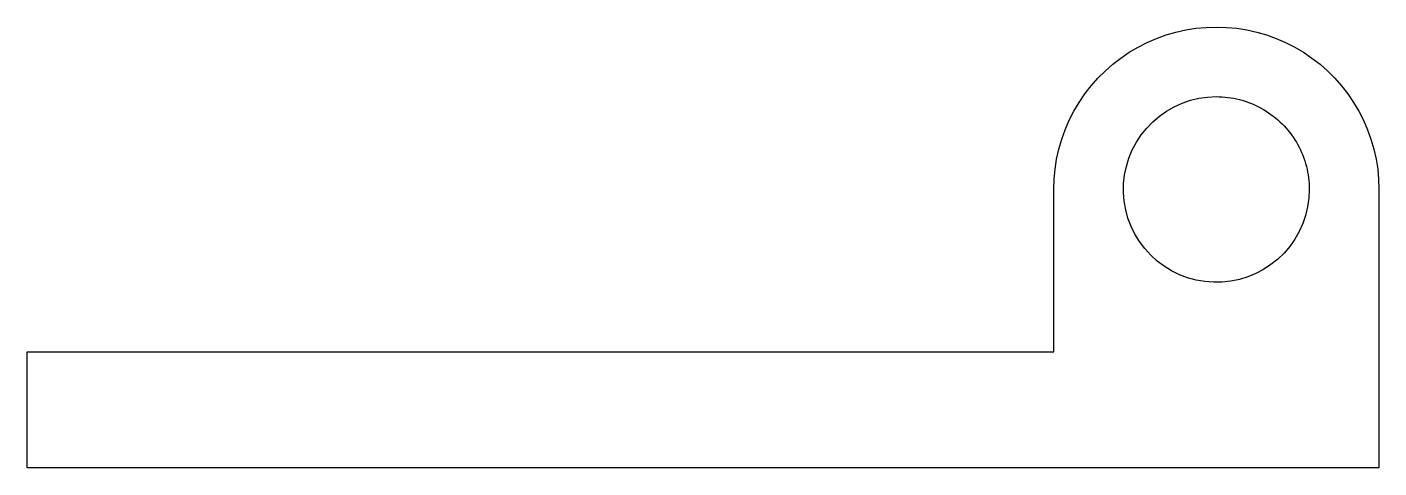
# Model space of a CAD drawing. Header units: metres. Extents: x -41.6 to 16.6, y 0 to 19.
import ezdxf

# ---------------------------------------------------------------- set-up
doc = ezdxf.new("R2010")
doc.units = ezdxf.units.M

msp = doc.modelspace()

# ---------------------------------------------------------------- linework, layer by layer
for points in [[(2.6, 12), (2.614, 12.44), (2.655, 12.877), (2.724, 13.312), (2.82, 13.741), (2.943, 14.163), (3.092, 14.577), (3.266, 14.98), (3.466, 15.372), (3.69, 15.751), (3.937, 16.114), (4.206, 16.462), (4.497, 16.792), (4.808, 17.103), (5.138, 17.394), (5.486, 17.663), (5.849, 17.91), (6.228, 18.134), (6.62, 18.334), (7.023, 18.508), (7.437, 18.657), (7.859, 18.78), (8.288, 18.876), (8.723, 18.945), (9.16, 18.986), (9.6, 19), (10.04, 18.986), (10.477, 18.945), (10.912, 18.876), (11.341, 18.78), (11.763, 18.657), (12.177, 18.508), (12.58, 18.334), (12.972, 18.134), (13.351, 17.91), (13.714, 17.663), (14.062, 17.394), (14.392, 17.103), (14.703, 16.792), (14.994, 16.462), (15.263, 16.114), (15.51, 15.751), (15.734, 15.372), (15.934, 14.98), (16.108, 14.577), (16.257, 14.163), (16.38, 13.741), (16.476, 13.312), (16.545, 12.877), (16.586, 12.44), (16.6, 12)], [(13.6, 12), (13.582, 11.624), (13.529, 11.25), (13.441, 10.884), (13.319, 10.528), (13.164, 10.184), (12.977, 9.857), (12.761, 9.548), (12.516, 9.262), (12.245, 9), (11.951, 8.764), (11.636, 8.557), (11.303, 8.381), (10.955, 8.236), (10.595, 8.126), (10.226, 8.049), (9.851, 8.008), (9.474, 8.002), (9.099, 8.032), (8.727, 8.096), (8.364, 8.196), (8.011, 8.329), (7.673, 8.495), (7.352, 8.692), (7.05, 8.918), (6.772, 9.172), (6.518, 9.45), (6.292, 9.752), (6.095, 10.073), (5.929, 10.411), (5.796, 10.764), (5.696, 11.127), (5.632, 11.499), (5.602, 11.874), (5.608, 12.251), (5.649, 12.626), (5.726, 12.995), (5.836, 13.355), (5.981, 13.703), (6.157, 14.036), (6.364, 14.351), (6.6, 14.645), (6.862, 14.916), (7.148, 15.161), (7.457, 15.377), (7.784, 15.564), (8.128, 15.719), (8.484, 15.841), (8.85, 15.929), (9.224, 15.982), (9.6, 16)], [(9.6, 16), (9.726, 15.998), (9.851, 15.992), (9.976, 15.982), (10.101, 15.968), (10.226, 15.951), (10.35, 15.929), (10.473, 15.904), (10.595, 15.874), (10.716, 15.841), (10.836, 15.804), (10.955, 15.764), (11.072, 15.719), (11.189, 15.671), (11.303, 15.619), (11.416, 15.564), (11.527, 15.505), (11.636, 15.443), (11.743, 15.377), (11.848, 15.308), (11.951, 15.236), (12.052, 15.161), (12.15, 15.082), (12.245, 15), (12.338, 14.916), (12.428, 14.828), (12.516, 14.738), (12.6, 14.645), (12.682, 14.55), (12.761, 14.452), (12.836, 14.351), (12.908, 14.248), (12.977, 14.143), (13.043, 14.036), (13.105, 13.927), (13.164, 13.816), (13.219, 13.703), (13.271, 13.589), (13.319, 13.472), (13.364, 13.355), (13.404, 13.236), (13.441, 13.116), (13.474, 12.995), (13.504, 12.873), (13.529, 12.75), (13.551, 12.626), (13.568, 12.501), (13.582, 12.376), (13.592, 12.251), (13.598, 12.126), (13.6, 12)], [(2.6, 5), (2.6, 5.14), (2.6, 5.28), (2.6, 5.42), (2.6, 5.56), (2.6, 5.7), (2.6, 5.84), (2.6, 5.98), (2.6, 6.12), (2.6, 6.26), (2.6, 6.4), (2.6, 6.54), (2.6, 6.68), (2.6, 6.82), (2.6, 6.96), (2.6, 7.1), (2.6, 7.24), (2.6, 7.38), (2.6, 7.52), (2.6, 7.66), (2.6, 7.8), (2.6, 7.94), (2.6, 8.08), (2.6, 8.22), (2.6, 8.36), (2.6, 8.5), (2.6, 8.64), (2.6, 8.78), (2.6, 8.92), (2.6, 9.06), (2.6, 9.2), (2.6, 9.34), (2.6, 9.48), (2.6, 9.62), (2.6, 9.76), (2.6, 9.9), (2.6, 10.04), (2.6, 10.18), (2.6, 10.32), (2.6, 10.46), (2.6, 10.6), (2.6, 10.74), (2.6, 10.88), (2.6, 11.02), (2.6, 11.16), (2.6, 11.3), (2.6, 11.44), (2.6, 11.58), (2.6, 11.72), (2.6, 11.86), (2.6, 12)], [(2.6, 5), (2.6, 5.14), (2.6, 5.28), (2.6, 5.42), (2.6, 5.56), (2.6, 5.7), (2.6, 5.84), (2.6, 5.98), (2.6, 6.12), (2.6, 6.26), (2.6, 6.4), (2.6, 6.54), (2.6, 6.68), (2.6, 6.82), (2.6, 6.96), (2.6, 7.1), (2.6, 7.24), (2.6, 7.38), (2.6, 7.52), (2.6, 7.66), (2.6, 7.8), (2.6, 7.94), (2.6, 8.08), (2.6, 8.22), (2.6, 8.36), (2.6, 8.5), (2.6, 8.64), (2.6, 8.78), (2.6, 8.92), (2.6, 9.06), (2.6, 9.2), (2.6, 9.34), (2.6, 9.48), (2.6, 9.62), (2.6, 9.76), (2.6, 9.9), (2.6, 10.04), (2.6, 10.18), (2.6, 10.32), (2.6, 10.46), (2.6, 10.6), (2.6, 10.74), (2.6, 10.88), (2.6, 11.02), (2.6, 11.16), (2.6, 11.3), (2.6, 11.44), (2.6, 11.58), (2.6, 11.72), (2.6, 11.86), (2.6, 12)], [(16.6, 12), (16.6, 11.76), (16.6, 11.52), (16.6, 11.28), (16.6, 11.04), (16.6, 10.8), (16.6, 10.56), (16.6, 10.32), (16.6, 10.08), (16.6, 9.84), (16.6, 9.6), (16.6, 9.36), (16.6, 9.12), (16.6, 8.88), (16.6, 8.64), (16.6, 8.4), (16.6, 8.16), (16.6, 7.92), (16.6, 7.68), (16.6, 7.44), (16.6, 7.2), (16.6, 6.96), (16.6, 6.72), (16.6, 6.48), (16.6, 6.24), (16.6, 6), (16.6, 5.76), (16.6, 5.52), (16.6, 5.28), (16.6, 5.04), (16.6, 4.8), (16.6, 4.56), (16.6, 4.32), (16.6, 4.08), (16.6, 3.84), (16.6, 3.6), (16.6, 3.36), (16.6, 3.12), (16.6, 2.88), (16.6, 2.64), (16.6, 2.4), (16.6, 2.16), (16.6, 1.92), (16.6, 1.68), (16.6, 1.44), (16.6, 1.2), (16.6, 0.96), (16.6, 0.72), (16.6, 0.48), (16.6, 0.24), (16.6, 0)], [(-41.6, 0), (-41.6, 0.1), (-41.6, 0.2), (-41.6, 0.3), (-41.6, 0.4), (-41.6, 0.5), (-41.6, 0.6), (-41.6, 0.7), (-41.6, 0.8), (-41.6, 0.9), (-41.6, 1), (-41.6, 1.1), (-41.6, 1.2), (-41.6, 1.3), (-41.6, 1.4), (-41.6, 1.5), (-41.6, 1.6), (-41.6, 1.7), (-41.6, 1.8), (-41.6, 1.9), (-41.6, 2), (-41.6, 2.1), (-41.6, 2.2), (-41.6, 2.3), (-41.6, 2.4), (-41.6, 2.5), (-41.6, 2.6), (-41.6, 2.7), (-41.6, 2.8), (-41.6, 2.9), (-41.6, 3), (-41.6, 3.1), (-41.6, 3.2), (-41.6, 3.3), (-41.6, 3.4), (-41.6, 3.5), (-41.6, 3.6), (-41.6, 3.7), (-41.6, 3.8), (-41.6, 3.9), (-41.6, 4), (-41.6, 4.1), (-41.6, 4.2), (-41.6, 4.3), (-41.6, 4.4), (-41.6, 4.5), (-41.6, 4.6), (-41.6, 4.7), (-41.6, 4.8), (-41.6, 4.9), (-41.6, 5)], [(-41.6, 5), (-40.716, 5), (-39.832, 5), (-38.948, 5), (-38.064, 5), (-37.18, 5), (-36.296, 5), (-35.412, 5), (-34.528, 5), (-33.644, 5), (-32.76, 5), (-31.876, 5), (-30.992, 5), (-30.108, 5), (-29.224, 5), (-28.34, 5), (-27.456, 5), (-26.572, 5), (-25.688, 5), (-24.804, 5), (-23.92, 5), (-23.036, 5), (-22.152, 5), (-21.268, 5), (-20.384, 5), (-19.5, 5), (-18.616, 5), (-17.732, 5), (-16.848, 5), (-15.964, 5), (-15.08, 5), (-14.196, 5), (-13.312, 5), (-12.428, 5), (-11.544, 5), (-10.66, 5), (-9.776, 5), (-8.892, 5), (-8.008, 5), (-7.124, 5), (-6.24, 5), (-5.356, 5), (-4.472, 5), (-3.588, 5), (-2.704, 5), (-1.82, 5), (-0.936, 5), (-0.052, 5), (0.832, 5), (1.716, 5), (2.6, 5)], [(-20, 5), (-19.548, 5), (-19.096, 5), (-18.644, 5), (-18.192, 5), (-17.74, 5), (-17.288, 5), (-16.836, 5), (-16.384, 5), (-15.932, 5), (-15.48, 5), (-15.028, 5), (-14.576, 5), (-14.124, 5), (-13.672, 5), (-13.22, 5), (-12.768, 5), (-12.316, 5), (-11.864, 5), (-11.412, 5), (-10.96, 5), (-10.508, 5), (-10.056, 5), (-9.604, 5), (-9.152, 5), (-8.7, 5), (-8.248, 5), (-7.796, 5), (-7.344, 5), (-6.892, 5), (-6.44, 5), (-5.988, 5), (-5.536, 5), (-5.084, 5), (-4.632, 5), (-4.18, 5), (-3.728, 5), (-3.276, 5), (-2.824, 5), (-2.372, 5), (-1.92, 5), (-1.468, 5), (-1.016, 5), (-0.564, 5), (-0.112, 5), (0.34, 5), (0.792, 5), (1.244, 5), (1.696, 5), (2.148, 5), (2.6, 5)], [(16.6, 0), (15.436, 0), (14.272, 0), (13.108, 0), (11.944, 0), (10.78, 0), (9.616, 0), (8.452, 0), (7.288, 0), (6.124, 0), (4.96, 0), (3.796, 0), (2.632, 0), (1.468, 0), (0.304, 0), (-0.86, 0), (-2.024, 0), (-3.188, 0), (-4.352, 0), (-5.516, 0), (-6.68, 0), (-7.844, 0), (-9.008, 0), (-10.172, 0), (-11.336, 0), (-12.5, 0), (-13.664, 0), (-14.828, 0), (-15.992, 0), (-17.156, 0), (-18.32, 0), (-19.484, 0), (-20.648, 0), (-21.812, 0), (-22.976, 0), (-24.14, 0), (-25.304, 0), (-26.468, 0), (-27.632, 0), (-28.796, 0), (-29.96, 0), (-31.124, 0), (-32.288, 0), (-33.452, 0), (-34.616, 0), (-35.78, 0), (-36.944, 0), (-38.108, 0), (-39.272, 0), (-40.436, 0), (-41.6, 0)]]:
    msp.add_lwpolyline(points)

doc.saveas('drawing.dxf')
